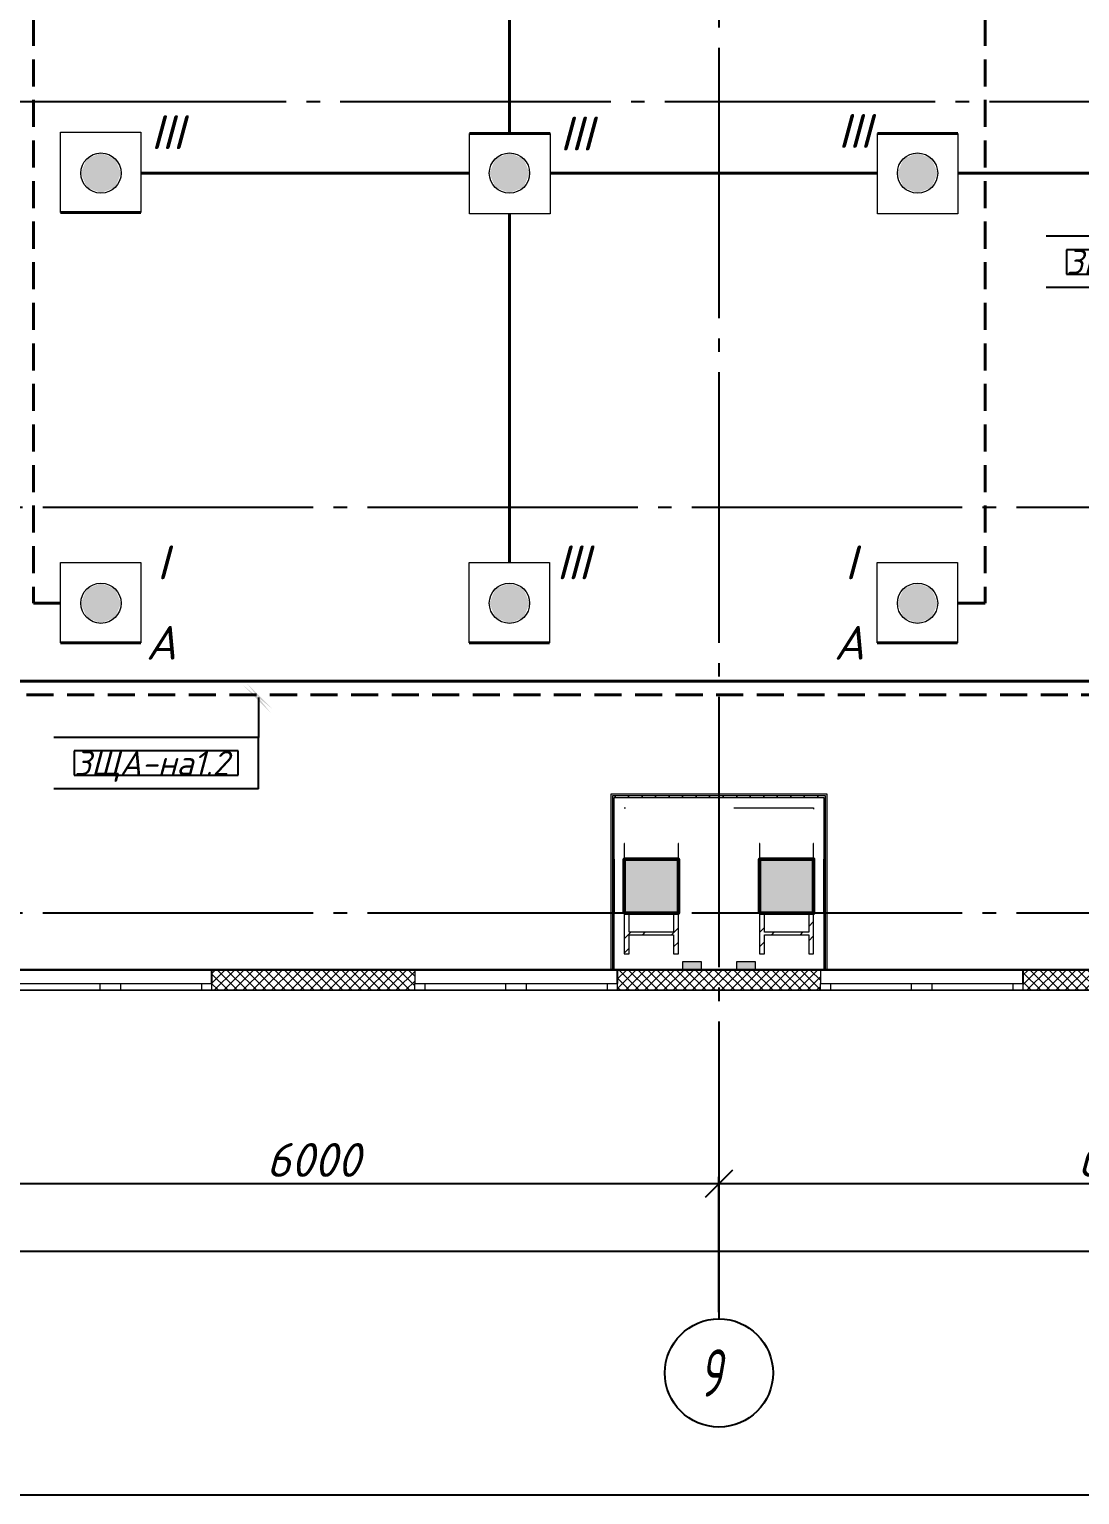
# Model space of a CAD drawing. Header units: millimetres. Extents: x 0 to 1286, y 0 to 420.
# Drawn here: x 167.2 to 244.9, y 56.6 to 165 of the extents above; entities that cross this region are included whole.
import ezdxf

# ---------------------------------------------------------------- set-up
doc = ezdxf.new("R2010")
doc.units = ezdxf.units.MM
for name, pattern in [('JIS_02_2.0', [3, 2, -1]), ('ГОСТ 2.303 5', [24, 20, -1.5, 1, -1.5]), ('СПКБ-0000-000-АР#003$0$Achse', [2300, 0, -800, 1500, 0])]:
    doc.linetypes.add(name, pattern=pattern)
for name, color, linetype in [('Viewport1ForCustomObjects_0', 7, 'Continuous'), ('Viewport2ForCustomObjects_0', 7, 'Continuous'), ('СПКБ-0000-000-АР#003$0$Колонны новые', 7, 'Continuous'), ('СПКБ-0000-000-АР#003$0$Колонны существующие', 7, 'Continuous'), ('СПКБ-0000-000-АР#003$0$Окна ArchiCAD', 7, 'Continuous'), ('СПКБ-0000-000-АР#003$0$Перекрытие', 7, 'Continuous'), ('СПКБ-0000-000-АР#003$0$Стены', 7, 'Continuous'), ('СПКБ-0000-000-АР#003$0$Фахверк', 7, 'Continuous'), ('Строительные оси', 7, 'Continuous'), ('ЭО_АВАРИЙНОЕ ОСВЕЩЕНИЕ', 7, 'Continuous'), ('ЭО_РАБОЧЕЕ ОСВЕЩЕНИЕ', 7, 'Continuous')]:
    doc.layers.add(name, color=color, linetype=linetype)
for name, color, linetype, lineweight, true_color in [('СПКБ-0000-000-АР#003$0$Колонны новые_Ном._пера__108', 7, 'Continuous', 13, 0xfd8379), ('СПКБ-0000-000-АР#003$0$Колонны существующие_Ном._пера__102', 7, 'Continuous', 13, 0xcccccc), ('СПКБ-0000-000-АР#003$0$Окна ArchiCAD_Ном._пера__68', 7, 'Continuous', 20, 0xfd4435), ('СПКБ-0000-000-АР#003$0$Стены_Ном._пера__68', 7, 'Continuous', 20, 0xfd4435), ('СПКБ-0000-000-АР#003$0$Фахверк_Ном._пера__102', 7, 'Continuous', 13, 0xcccccc)]:
    doc.layers.add(name, color=color, linetype=linetype, lineweight=lineweight, true_color=true_color)
for name, color, linetype, lineweight in [('СПКБ-0000-000-АР#003$0$Колонны новые_Ном._пера__20', 1, 'Continuous', 20), ('СПКБ-0000-000-АР#003$0$Колонны существующие_Ном._пера__141', 7, 'Continuous', 50), ('СПКБ-0000-000-АР#003$0$Окна ArchiCAD_Ном._пера__6', 5, 'Continuous', 9), ('СПКБ-0000-000-АР#003$0$Перекрытие_Ном._пера__1', 7, 'Continuous', 13), ('СПКБ-0000-000-АР#003$0$Стены_Ном._пера__1', 7, 'Continuous', 13), ('СПКБ-0000-000-АР#003$0$Стены_Ном._пера__20', 1, 'Continuous', 20), ('СПКБ-0000-000-АР#003$0$Фахверк_Ном._пера__1', 7, 'Continuous', 13)]:
    doc.layers.add(name, color=color, linetype=linetype, lineweight=lineweight)
doc.styles.add('2.5', font='isocpeui.ttf')
doc.styles.add('CustomTextStyle116', font='isocpeui.ttf', dxfattribs={"width": 0.987755, "height": 1.8})
doc.styles.add('CustomTextStyle132', font='isocpeui.ttf', dxfattribs={"width": 0.987755, "height": 1.8})
doc.styles.add('CustomTextStyle37', font='isocpeui.ttf', dxfattribs={"width": 0.651774, "height": 3.5})
doc.dimstyles.new('ISO-100', dxfattribs={"dimtxt": 2.5, "dimasz": 2, "dimexe": 0.5, "dimexo": 0.5, "dimgap": 0.5, "dimtad": 1, "dimdec": 0, "dimlfac": 100, "dimzin": 0, "dimdsep": 46, "dimtxsty": '2.5', "dimblk": 'OBLIQUE', "dimcen": 0, "dimdle": 0.5, "dimclrd": 3, "dimclre": 3, "dimadec": 0, "dimazin": 0, "dimtfac": 1, "dimtdec": 0, "dimtmove": 0, "dimatfit": 1, "dimfxl": 1, "dimtolj": 1, "dimtzin": 0, "dimlwd": -1, "dimarcsym": 0})
pattern_1 = [(0, (0, 0), (0, 173.205), [0, -100]), (0, (50, 86.6), (0, 173.205), [0, -100])]
pattern_2 = [(45, (0, 0), (-159.099, 159.099), []), (45, (-53.03, 53.03), (-159.099, 159.099), [])]
pattern_3 = [(45, (0, 0), (-35.35534, 35.35534), []), (135, (0, 0), (35.35534, 35.35534), [])]

# ---------------------------------------------------------------- blocks, each defined once
blk = doc.blocks.new('_Oblique')
at = {"color": 0, "linetype": 'ByBlock', "lineweight": -2}
blk.add_line((-0.5, -0.5), (0.5, 0.5), dxfattribs=at)
blk = doc.blocks.new('*D570')
at = {"layer": 'Defpoints', "color": 0, "ltscale": 100, "transparency": 16777216}
for p in [(218.19, 79.59), (158.19, 69.59), (218.19, 69.59)]:
    blk.add_point(p, dxfattribs=at)
at = {"layer": 'Строительные оси', "color": 3, "ltscale": 100, "transparency": 16777216}
blk.add_line((157.69, 79.59), (218.69, 79.59), dxfattribs=at)
at = {"layer": 'Строительные оси', "color": 3, "lineweight": -2, "ltscale": 100, "transparency": 16777216}
for p, q in [((158.19, 70.09), (158.19, 80.09)), ((218.19, 70.09), (218.19, 80.09))]:
    blk.add_line(p, q, dxfattribs=at)
at = {"layer": 'Строительные оси', "color": 3, "ltscale": 100, "transparency": 16777216, "xscale": 2, "yscale": 2, "zscale": 2, "rotation": 180}
blk.add_blockref('_Oblique', (158.19, 79.59), dxfattribs=at)
at = {"layer": 'Строительные оси', "color": 3, "ltscale": 100, "transparency": 16777216, "xscale": 2, "yscale": 2, "zscale": 2}
blk.add_blockref('_Oblique', (218.19, 79.59), dxfattribs=at)
at = {"layer": 'Строительные оси', "color": 0, "ltscale": 100, "transparency": 16777216, "insert": (188.19, 81.34), "char_height": 2.5, "attachment_point": 5, "style": '2.5'}
blk.add_mtext('\\A1;6000', dxfattribs=at)
blk = doc.blocks.new('*D571')
at = {"layer": 'Defpoints', "color": 0, "ltscale": 100, "transparency": 16777216}
for p in [(278.19, 79.59), (218.19, 69.59), (278.19, 69.59)]:
    blk.add_point(p, dxfattribs=at)
at = {"layer": 'Строительные оси', "color": 3, "ltscale": 100, "transparency": 16777216}
blk.add_line((217.69, 79.59), (278.69, 79.59), dxfattribs=at)
at = {"layer": 'Строительные оси', "color": 3, "lineweight": -2, "ltscale": 100, "transparency": 16777216}
for p, q in [((218.19, 70.09), (218.19, 80.09)), ((278.19, 70.09), (278.19, 80.09))]:
    blk.add_line(p, q, dxfattribs=at)
at = {"layer": 'Строительные оси', "color": 3, "ltscale": 100, "transparency": 16777216, "xscale": 2, "yscale": 2, "zscale": 2, "rotation": 180}
blk.add_blockref('_Oblique', (218.19, 79.59), dxfattribs=at)
at = {"layer": 'Строительные оси', "color": 3, "ltscale": 100, "transparency": 16777216, "xscale": 2, "yscale": 2, "zscale": 2}
blk.add_blockref('_Oblique', (278.19, 79.59), dxfattribs=at)
at = {"layer": 'Строительные оси', "color": 0, "ltscale": 100, "transparency": 16777216, "insert": (248.19, 81.34), "char_height": 2.5, "attachment_point": 5, "style": '2.5'}
blk.add_mtext('\\A1;6000', dxfattribs=at)
blk = doc.blocks.new('*D578')
at = {"layer": 'Defpoints', "color": 0, "ltscale": 100, "transparency": 16777216}
for p in [(584.19, 74.59), (98.19, 69.59), (584.19, 69.59)]:
    blk.add_point(p, dxfattribs=at)
at = {"layer": 'Строительные оси', "color": 3, "lineweight": -2, "ltscale": 100, "transparency": 16777216}
for p, q in [((98.19, 70.09), (98.19, 75.09)), ((584.19, 70.09), (584.19, 75.09))]:
    blk.add_line(p, q, dxfattribs=at)
at = {"layer": 'Строительные оси', "color": 3, "ltscale": 100, "transparency": 16777216}
blk.add_line((97.69, 74.59), (584.69, 74.59), dxfattribs=at)
at = {"layer": 'Строительные оси', "color": 3, "ltscale": 100, "transparency": 16777216, "xscale": 2, "yscale": 2, "zscale": 2, "rotation": 180}
blk.add_blockref('_Oblique', (98.19, 74.59), dxfattribs=at)
at = {"layer": 'Строительные оси', "color": 3, "ltscale": 100, "transparency": 16777216, "xscale": 2, "yscale": 2, "zscale": 2}
blk.add_blockref('_Oblique', (584.19, 74.59), dxfattribs=at)
at = {"layer": 'Строительные оси', "color": 0, "ltscale": 100, "transparency": 16777216, "insert": (348.08, 76.34), "char_height": 2.5, "attachment_point": 5, "style": '2.5'}
blk.add_mtext('\\A1;48600', dxfattribs=at)
blk = doc.blocks.new('*E601')
at = {"layer": 'Строительные оси', "color": 3, "linetype": 'ГОСТ 2.303 5', "lineweight": 25}
for p, q in [((-119.57, 258.86), (-119.57, -45.14)), ((280.43, 38.86), (-283.57, 38.86)), ((186.43, 8.86), (-283.57, 8.86)), ((186.43, -21.14), (-283.57, -21.14)), ((-119.57, -45.14), (-119.57, -51.14))]:
    blk.add_line(p, q, dxfattribs=at)
at = {"layer": 'Строительные оси', "color": 3, "linetype": 'Continuous', "lineweight": 25}
blk.add_circle((-119.57, -55.14), 4, dxfattribs=at)
at = {"layer": 'ЭО_АВАРИЙНОЕ ОСВЕЩЕНИЕ', "color": 1, "linetype": 'JIS_02_2.0', "lineweight": 40}
for p, q in [((-170.27, 63), (-170.27, 1.78)), ((-99.88, 63), (-99.88, 1.78)), ((-170.27, 1.78), (-168.26, 1.78)), ((-99.88, 1.78), (-101.92, 1.78)), ((-33.77, -4.99), (-179.37, -4.99))]:
    blk.add_line(p, q, dxfattribs=at)
at = {"layer": 'ЭО_АВАРИЙНОЕ ОСВЕЩЕНИЕ', "color": 7, "lineweight": 0}
for p, q in [((-168.26, 4.8), (-162.31, 4.8)), ((-168.26, -1.15), (-168.26, 4.8)), ((-162.31, 4.8), (-162.31, -1.15)), ((-107.87, 4.8), (-101.92, 4.8)), ((-107.87, -1.15), (-107.87, 4.8)), ((-101.92, 4.8), (-101.92, -1.15))]:
    blk.add_line(p, q, dxfattribs=at)
at = {"layer": 'ЭО_АВАРИЙНОЕ ОСВЕЩЕНИЕ', "color": 1, "lineweight": 40}
for p, q in [((-162.31, -1.15), (-168.26, -1.15)), ((-101.92, -1.15), (-107.87, -1.15))]:
    blk.add_line(p, q, dxfattribs=at)
at = {"layer": 'ЭО_АВАРИЙНОЕ ОСВЕЩЕНИЕ', "color": 7, "lineweight": 0}
for centre in [(-165.27, 1.78), (-104.88, 1.78)]:
    blk.add_circle(centre, 1.49, dxfattribs=at)
at = {"layer": 'ЭО_АВАРИЙНОЕ ОСВЕЩЕНИЕ', "color": 1, "lineweight": 0}
for points in [[(-165.27, 3.27), (-166.32, 2.83), (-164.22, 2.83)], [(-104.88, 3.27), (-105.93, 2.83), (-103.83, 2.83)], [(-166.32, 2.83), (-166.76, 1.78), (-163.78, 1.78)], [(-166.32, 2.83), (-164.22, 2.83), (-163.78, 1.78)], [(-105.93, 2.83), (-106.37, 1.78), (-103.39, 1.78)], [(-105.93, 2.83), (-103.83, 2.83), (-103.39, 1.78)], [(-166.76, 1.78), (-166.32, 0.73), (-164.22, 0.73)], [(-166.76, 1.78), (-163.78, 1.78), (-164.22, 0.73)], [(-106.37, 1.78), (-105.93, 0.73), (-103.83, 0.73)], [(-106.37, 1.78), (-103.39, 1.78), (-103.83, 0.73)], [(-166.32, 0.73), (-164.22, 0.73), (-165.27, 0.29)], [(-105.93, 0.73), (-103.83, 0.73), (-104.88, 0.29)]]:
    blk.add_solid(points, dxfattribs=at)
at = {"layer": 'ЭО_РАБОЧЕЕ ОСВЕЩЕНИЕ', "color": 5, "lineweight": 40}
for p, q in [((-135.06, 36.52), (-135.06, 55.33)), ((-138.01, 36.52), (-132.06, 36.52)), ((-107.84, 36.52), (-101.89, 36.52)), ((-162.31, 33.59), (-138.01, 33.59)), ((-132.06, 33.59), (-107.84, 33.59)), ((-101.89, 33.59), (-77.61, 33.59)), ((-162.31, 30.67), (-168.26, 30.67)), ((-135.06, 4.8), (-135.06, 30.57)), ((-132.1, -1.15), (-138.05, -1.15)), ((-32.77, -3.99), (-177.35, -3.99))]:
    blk.add_line(p, q, dxfattribs=at)
at = {"layer": 'ЭО_РАБОЧЕЕ ОСВЕЩЕНИЕ', "color": 7, "lineweight": 0}
for p, q in [((-168.26, 36.62), (-162.31, 36.62)), ((-168.26, 30.67), (-168.26, 36.62)), ((-162.31, 36.62), (-162.31, 30.67)), ((-138.01, 30.57), (-138.01, 36.52)), ((-132.06, 36.52), (-132.06, 30.57)), ((-107.84, 30.57), (-107.84, 36.52)), ((-101.89, 36.52), (-101.89, 30.57)), ((-132.06, 30.57), (-138.01, 30.57)), ((-101.89, 30.57), (-107.84, 30.57)), ((-138.05, 4.8), (-132.1, 4.8)), ((-138.05, -1.15), (-138.05, 4.8)), ((-132.1, 4.8), (-132.1, -1.15))]:
    blk.add_line(p, q, dxfattribs=at)
for centre in [(-165.27, 33.59), (-135.06, 33.59), (-104.88, 33.59), (-135.06, 1.78)]:
    blk.add_circle(centre, 1.49, dxfattribs=at)
at = {"layer": 'ЭО_РАБОЧЕЕ ОСВЕЩЕНИЕ', "color": 5, "lineweight": 0}
for points in [[(-165.27, 35.08), (-166.32, 34.64), (-164.22, 34.64)], [(-135.06, 35.08), (-136.11, 34.64), (-134.01, 34.64)], [(-104.88, 35.08), (-105.93, 34.64), (-103.83, 34.64)], [(-166.32, 34.64), (-166.76, 33.59), (-163.78, 33.59)], [(-166.32, 34.64), (-164.22, 34.64), (-163.78, 33.59)], [(-136.11, 34.64), (-136.54, 33.59), (-133.57, 33.59)], [(-136.11, 34.64), (-134.01, 34.64), (-133.57, 33.59)], [(-105.93, 34.64), (-106.37, 33.59), (-103.39, 33.59)], [(-105.93, 34.64), (-103.83, 34.64), (-103.39, 33.59)], [(-166.76, 33.59), (-166.32, 32.54), (-164.22, 32.54)], [(-166.76, 33.59), (-163.78, 33.59), (-164.22, 32.54)], [(-166.32, 32.54), (-164.22, 32.54), (-165.27, 32.11)], [(-136.54, 33.59), (-136.11, 32.54), (-134.01, 32.54)], [(-136.54, 33.59), (-133.57, 33.59), (-134.01, 32.54)], [(-136.11, 32.54), (-134.01, 32.54), (-135.06, 32.11)], [(-106.37, 33.59), (-105.93, 32.54), (-103.83, 32.54)], [(-106.37, 33.59), (-103.39, 33.59), (-103.83, 32.54)], [(-105.93, 32.54), (-103.83, 32.54), (-104.88, 32.11)], [(-135.06, 3.27), (-136.11, 2.83), (-134.01, 2.83)], [(-136.11, 2.83), (-136.54, 1.78), (-133.57, 1.78)], [(-136.11, 2.83), (-134.01, 2.83), (-133.57, 1.78)], [(-136.54, 1.78), (-136.11, 0.73), (-134.01, 0.73)], [(-136.54, 1.78), (-133.57, 1.78), (-134.01, 0.73)], [(-136.11, 0.73), (-134.01, 0.73), (-135.06, 0.29)]]:
    blk.add_solid(points, dxfattribs=at)
at = {"layer": 'Строительные оси', "linetype": 'Continuous', "lineweight": 25, "style": 'CustomTextStyle37', "width": 0.651774}
blk.add_text('9', height=3.5, dxfattribs=at).set_placement((-121.02, -56.89))
blk = doc.blocks.new('СПКБ-0000-000-АР#003$0$Перекрытие_1', base_point=(-24407, -2530))
at = {"layer": 'СПКБ-0000-000-АР#003$0$Перекрытие_Ном._пера__1', "color": 7, "linetype": 'Continuous', "lineweight": 13, "flags": 128}
blk.add_lwpolyline([(-24407, -2530), (-24407, 18887), (-23564, 18886), (-23564, 17145), (-22884, 17145), (-20993, 17145), (-20023, 17145), (-20023, 20247), (-17952, 20247), (-17957, 23688), (-17957, 25286), (17853, 25286), (17853, -2530), (5843, -2530), (243, -2530)], close=True, dxfattribs=at)
blk = doc.blocks.new('СПКБ-0000-000-АР#003$0$Стена_155', base_point=(-11257, -1334))
at = {"layer": 'СПКБ-0000-000-АР#003$0$Стены_Ном._пера__20', "linetype": 'Continuous', "lineweight": 20}
h = blk.add_hatch(dxfattribs=at)
h.set_pattern_fill('ШТУКАТУРКА', color=1, style=0, pattern_type=2)
h.set_pattern_definition(pattern_1)
h.paths.add_polyline_path([(-11182, -1259), (-11182, -1714), (-11169, -1714), (-11169, -1246)])
h = blk.add_hatch(dxfattribs=at)
h.set_pattern_fill('ШТУКАТУРКА', color=1, style=0, pattern_type=2)
h.set_pattern_definition(pattern_1)
h.paths.add_polyline_path([(-11157, -1714), (-11157, -1234), (-11169, -1246), (-11169, -1714)])
h = blk.add_hatch(dxfattribs=at)
h.set_pattern_fill('ШТУКАТУРКА', color=1, style=0, pattern_type=2)
h.set_pattern_definition(pattern_1)
h.paths.add_polyline_path([(-11169, -2114), (-11169, -1714), (-11182, -1714), (-11182, -2114)])
h = blk.add_hatch(dxfattribs=at)
h.set_pattern_fill('ШТУКАТУРКА', color=1, style=0, pattern_type=2)
h.set_pattern_definition(pattern_1)
h.paths.add_polyline_path([(-11157, -2114), (-11157, -1714), (-11169, -1714), (-11169, -2114)])
h = blk.add_hatch(dxfattribs=at)
h.set_pattern_fill('ШТУКАТУРКА', color=1, style=0, pattern_type=2)
h.set_pattern_definition(pattern_1)
h.paths.add_polyline_path([(-11182, -2114), (-11182, -2535), (-11169, -2535), (-11169, -2114)])
h = blk.add_hatch(dxfattribs=at)
h.set_pattern_fill('ШТУКАТУРКА', color=1, style=0, pattern_type=2)
h.set_pattern_definition(pattern_1)
h.paths.add_polyline_path([(-11157, -2535), (-11157, -2114), (-11169, -2114), (-11169, -2535)])
at = {"layer": 'СПКБ-0000-000-АР#003$0$Стены_Ном._пера__1', "color": 7, "linetype": 'СПКБ-0000-000-АР#003$0$Achse', "lineweight": 13, "flags": 128}
for points in [[(-11257, -1334), (-11257, -1714)], [(-11257, -2114), (-11257, -2535)]]:
    blk.add_lwpolyline(points, dxfattribs=at)
at = {"layer": 'СПКБ-0000-000-АР#003$0$Стены_Ном._пера__1', "color": 7, "linetype": 'Continuous', "lineweight": 13, "flags": 128}
blk.add_lwpolyline([(-11257, -2535), (-11182, -2535)], dxfattribs=at)
at = {"layer": 'СПКБ-0000-000-АР#003$0$Стены_Ном._пера__20', "color": 1, "linetype": 'Continuous', "lineweight": 20, "flags": 128}
for points in [[(-11157, -2535), (-11157, -1234)], [(-11182, -2535), (-11169, -2535)], [(-11169, -2535), (-11157, -2535)]]:
    blk.add_lwpolyline(points, dxfattribs=at)
at = {"layer": 'СПКБ-0000-000-АР#003$0$Стены_Ном._пера__68', "color": 20, "linetype": 'Continuous', "lineweight": 20, "true_color": 0xfd4435}
for p, q in [((-11182, -1259), (-11182, -1714)), ((-11169, -1714), (-11169, -1246)), ((-11182, -2114), (-11182, -1714)), ((-11182, -1714), (-11182, -2114)), ((-11169, -2114), (-11169, -1714)), ((-11182, -2114), (-11182, -2535)), ((-11169, -2535), (-11169, -2114))]:
    blk.add_line(p, q, dxfattribs=at)
blk = doc.blocks.new('СПКБ-0000-000-АР#003$0$Стена_156', base_point=(-12657, -1334))
at = {"layer": 'СПКБ-0000-000-АР#003$0$Стены_Ном._пера__20', "linetype": 'Continuous', "lineweight": 20}
h = blk.add_hatch(dxfattribs=at)
h.set_pattern_fill('ШТУКАТУРКА', color=1, style=0, pattern_type=2)
h.set_pattern_definition(pattern_1)
h.paths.add_polyline_path([(-11157, -1234), (-12757, -1234), (-12745, -1246), (-11169, -1246)])
h = blk.add_hatch(dxfattribs=at)
h.set_pattern_fill('ШТУКАТУРКА', color=1, style=0, pattern_type=2)
h.set_pattern_definition(pattern_1)
h.paths.add_polyline_path([(-12732, -1259), (-11182, -1259), (-11169, -1246), (-12745, -1246)])
at = {"layer": 'СПКБ-0000-000-АР#003$0$Стены_Ном._пера__1', "color": 7, "linetype": 'СПКБ-0000-000-АР#003$0$Achse', "lineweight": 13, "flags": 128}
blk.add_lwpolyline([(-12657, -1334), (-11257, -1334)], dxfattribs=at)
at = {"layer": 'СПКБ-0000-000-АР#003$0$Стены_Ном._пера__20', "color": 1, "linetype": 'Continuous', "lineweight": 20, "flags": 128}
blk.add_lwpolyline([(-11157, -1234), (-12757, -1234)], dxfattribs=at)
at = {"layer": 'СПКБ-0000-000-АР#003$0$Стены_Ном._пера__68', "color": 20, "linetype": 'Continuous', "lineweight": 20, "true_color": 0xfd4435}
for p, q in [((-11169, -1246), (-12745, -1246)), ((-12732, -1259), (-11182, -1259))]:
    blk.add_line(p, q, dxfattribs=at)
blk = doc.blocks.new('СПКБ-0000-000-АР#003$0$Стена_157', base_point=(-12657, -1334))
at = {"layer": 'СПКБ-0000-000-АР#003$0$Стены_Ном._пера__20', "linetype": 'Continuous', "lineweight": 20}
h = blk.add_hatch(dxfattribs=at)
h.set_pattern_fill('ШТУКАТУРКА', color=1, style=0, pattern_type=2)
h.set_pattern_definition(pattern_1)
h.paths.add_polyline_path([(-12757, -1234), (-12757, -1714), (-12745, -1714), (-12745, -1246)])
h = blk.add_hatch(dxfattribs=at)
h.set_pattern_fill('ШТУКАТУРКА', color=1, style=0, pattern_type=2)
h.set_pattern_definition(pattern_1)
h.paths.add_polyline_path([(-12732, -1714), (-12732, -1259), (-12745, -1246), (-12745, -1714)])
h = blk.add_hatch(dxfattribs=at)
h.set_pattern_fill('ШТУКАТУРКА', color=1, style=0, pattern_type=2)
h.set_pattern_definition(pattern_1)
h.paths.add_polyline_path([(-12757, -1714), (-12757, -2114), (-12745, -2114), (-12745, -1714)])
h = blk.add_hatch(dxfattribs=at)
h.set_pattern_fill('ШТУКАТУРКА', color=1, style=0, pattern_type=2)
h.set_pattern_definition(pattern_1)
h.paths.add_polyline_path([(-12745, -1714), (-12745, -2114), (-12732, -2114), (-12732, -1714)])
h = blk.add_hatch(dxfattribs=at)
h.set_pattern_fill('ШТУКАТУРКА', color=1, style=0, pattern_type=2)
h.set_pattern_definition(pattern_1)
h.paths.add_polyline_path([(-12757, -2114), (-12757, -2535), (-12745, -2535), (-12745, -2114)])
h = blk.add_hatch(dxfattribs=at)
h.set_pattern_fill('ШТУКАТУРКА', color=1, style=0, pattern_type=2)
h.set_pattern_definition(pattern_1)
h.paths.add_polyline_path([(-12732, -2535), (-12732, -2114), (-12745, -2114), (-12745, -2535)])
at = {"layer": 'СПКБ-0000-000-АР#003$0$Стены_Ном._пера__1', "color": 7, "linetype": 'СПКБ-0000-000-АР#003$0$Achse', "lineweight": 13, "flags": 128}
for points in [[(-12657, -1714), (-12657, -1334)], [(-12657, -2535), (-12657, -2114)]]:
    blk.add_lwpolyline(points, dxfattribs=at)
at = {"layer": 'СПКБ-0000-000-АР#003$0$Стены_Ном._пера__1', "color": 7, "linetype": 'Continuous', "lineweight": 13, "flags": 128}
blk.add_lwpolyline([(-12657, -2535), (-12732, -2535)], dxfattribs=at)
at = {"layer": 'СПКБ-0000-000-АР#003$0$Стены_Ном._пера__20', "color": 1, "linetype": 'Continuous', "lineweight": 20, "flags": 128}
for points in [[(-12757, -1234), (-12757, -2535)], [(-12745, -2535), (-12757, -2535)], [(-12732, -2535), (-12745, -2535)]]:
    blk.add_lwpolyline(points, dxfattribs=at)
at = {"layer": 'СПКБ-0000-000-АР#003$0$Стены_Ном._пера__68', "color": 20, "linetype": 'Continuous', "lineweight": 20, "true_color": 0xfd4435}
for p, q in [((-12745, -1246), (-12745, -1714)), ((-12732, -1714), (-12732, -1259)), ((-12745, -1714), (-12745, -2114)), ((-12732, -1714), (-12732, -2114)), ((-12732, -2114), (-12732, -1714)), ((-12745, -2114), (-12745, -2535)), ((-12732, -2535), (-12732, -2114))]:
    blk.add_line(p, q, dxfattribs=at)
blk = doc.blocks.new('СПКБ-0000-000-АР#003$0$Колонна_3', base_point=(-12457, -1914))
at = {"layer": 'СПКБ-0000-000-АР#003$0$Колонны существующие_Ном._пера__102', "linetype": 'Continuous', "lineweight": 13, "true_color": 0xcccccc}
blk.add_hatch(color=254, dxfattribs=at).paths.add_polyline_path([(-12657, -2114), (-12257, -2114), (-12257, -1714), (-12657, -1714)])
at = {"layer": 'СПКБ-0000-000-АР#003$0$Колонны существующие_Ном._пера__141', "color": 7, "linetype": 'Continuous', "lineweight": 50, "flags": 128}
blk.add_lwpolyline([(-12657, -2114), (-12257, -2114), (-12257, -1714), (-12657, -1714)], close=True, dxfattribs=at)
blk = doc.blocks.new('СПКБ-0000-000-АР#003$0$Колонна_4', base_point=(-11457, -1914))
at = {"layer": 'СПКБ-0000-000-АР#003$0$Колонны существующие_Ном._пера__102', "linetype": 'Continuous', "lineweight": 13, "true_color": 0xcccccc}
blk.add_hatch(color=254, dxfattribs=at).paths.add_polyline_path([(-11657, -2114), (-11257, -2114), (-11257, -1714), (-11657, -1714)])
at = {"layer": 'СПКБ-0000-000-АР#003$0$Колонны существующие_Ном._пера__141', "color": 7, "linetype": 'Continuous', "lineweight": 50, "flags": 128}
blk.add_lwpolyline([(-11657, -2114), (-11257, -2114), (-11257, -1714), (-11657, -1714)], close=True, dxfattribs=at)
blk = doc.blocks.new('СПКБ-0000-000-АР#003$0$Колонна_31', base_point=(-12457, -2264))
at = {"layer": 'СПКБ-0000-000-АР#003$0$Колонны новые_Ном._пера__108', "linetype": 'Continuous', "lineweight": 13, "true_color": 0xfd8379}
h = blk.add_hatch(dxfattribs=at)
h.set_pattern_fill('СТАЛЬ', color=11, style=0, pattern_type=2)
h.set_pattern_definition(pattern_2)
h.paths.add_polyline_path([(-12257, -2414), (-12257, -2114), (-12293, -2114), (-12293, -2255), (-12620, -2255), (-12620, -2114), (-12657, -2114), (-12657, -2414), (-12620, -2414), (-12620, -2273), (-12293, -2273), (-12293, -2414)])
at = {"layer": 'СПКБ-0000-000-АР#003$0$Колонны новые_Ном._пера__20', "color": 1, "linetype": 'Continuous', "lineweight": 20}
for p, q in [((-12620, -2114), (-12657, -2114)), ((-12657, -2114), (-12657, -2414)), ((-12620, -2255), (-12620, -2114)), ((-12257, -2114), (-12293, -2114)), ((-12293, -2114), (-12293, -2255)), ((-12257, -2414), (-12257, -2114)), ((-12293, -2255), (-12620, -2255)), ((-12620, -2414), (-12620, -2273)), ((-12620, -2273), (-12293, -2273)), ((-12293, -2273), (-12293, -2414)), ((-12657, -2414), (-12620, -2414)), ((-12293, -2414), (-12257, -2414))]:
    blk.add_line(p, q, dxfattribs=at)
blk = doc.blocks.new('СПКБ-0000-000-АР#003$0$Колонна_32', base_point=(-12657, -1657))
at = {"layer": 'СПКБ-0000-000-АР#003$0$Колонны новые_Ном._пера__108', "linetype": 'Continuous', "lineweight": 13, "true_color": 0xfd8379}
h = blk.add_hatch(dxfattribs=at)
h.set_pattern_fill('СТАЛЬ', color=11, style=0, pattern_type=2)
h.set_pattern_definition(pattern_2)
h.paths.add_polyline_path([(-12257, -1598), (-12259, -1598), (-12259, -1711), (-12655, -1711), (-12655, -1598), (-12657, -1598), (-12657, -1711), (-12657, -1713), (-12655, -1713), (-12259, -1713), (-12257, -1713), (-12257, -1711)])
at = {"layer": 'СПКБ-0000-000-АР#003$0$Колонны новые_Ном._пера__20', "color": 1, "linetype": 'Continuous', "lineweight": 20}
for p, q in [((-12655, -1598), (-12657, -1598)), ((-12657, -1598), (-12657, -1711)), ((-12655, -1711), (-12655, -1598)), ((-12257, -1598), (-12259, -1598)), ((-12259, -1598), (-12259, -1711)), ((-12257, -1711), (-12257, -1598)), ((-12657, -1711), (-12657, -1713)), ((-12657, -1713), (-12655, -1713)), ((-12259, -1711), (-12655, -1711)), ((-12655, -1713), (-12259, -1713)), ((-12259, -1713), (-12257, -1713)), ((-12257, -1713), (-12257, -1711))]:
    blk.add_line(p, q, dxfattribs=at)
blk = doc.blocks.new('СПКБ-0000-000-АР#003$0$Колонна_33', base_point=(-11457, -2264))
at = {"layer": 'СПКБ-0000-000-АР#003$0$Колонны новые_Ном._пера__108', "linetype": 'Continuous', "lineweight": 13, "true_color": 0xfd8379}
h = blk.add_hatch(dxfattribs=at)
h.set_pattern_fill('СТАЛЬ', color=11, style=0, pattern_type=2)
h.set_pattern_definition(pattern_2)
h.paths.add_polyline_path([(-11257, -2414), (-11257, -2114), (-11293, -2114), (-11293, -2255), (-11620, -2255), (-11620, -2114), (-11657, -2114), (-11657, -2414), (-11620, -2414), (-11620, -2273), (-11293, -2273), (-11293, -2414)])
at = {"layer": 'СПКБ-0000-000-АР#003$0$Колонны новые_Ном._пера__20', "color": 1, "linetype": 'Continuous', "lineweight": 20}
for p, q in [((-11620, -2114), (-11657, -2114)), ((-11657, -2114), (-11657, -2414)), ((-11620, -2255), (-11620, -2114)), ((-11257, -2114), (-11293, -2114)), ((-11293, -2114), (-11293, -2255)), ((-11257, -2414), (-11257, -2114)), ((-11293, -2255), (-11620, -2255)), ((-11620, -2414), (-11620, -2273)), ((-11620, -2273), (-11293, -2273)), ((-11293, -2273), (-11293, -2414)), ((-11657, -2414), (-11620, -2414)), ((-11293, -2414), (-11257, -2414))]:
    blk.add_line(p, q, dxfattribs=at)
blk = doc.blocks.new('СПКБ-0000-000-АР#003$0$Колонна_34', base_point=(-11657, -1657))
at = {"layer": 'СПКБ-0000-000-АР#003$0$Колонны новые_Ном._пера__108', "linetype": 'Continuous', "lineweight": 13, "true_color": 0xfd8379}
h = blk.add_hatch(dxfattribs=at)
h.set_pattern_fill('СТАЛЬ', color=11, style=0, pattern_type=2)
h.set_pattern_definition(pattern_2)
h.paths.add_polyline_path([(-11257, -1598), (-11259, -1598), (-11259, -1711), (-11655, -1711), (-11655, -1598), (-11657, -1598), (-11657, -1711), (-11657, -1713), (-11655, -1713), (-11259, -1713), (-11257, -1713), (-11257, -1711)])
at = {"layer": 'СПКБ-0000-000-АР#003$0$Колонны новые_Ном._пера__20', "color": 1, "linetype": 'Continuous', "lineweight": 20}
for p, q in [((-11655, -1598), (-11657, -1598)), ((-11657, -1598), (-11657, -1711)), ((-11655, -1711), (-11655, -1598)), ((-11257, -1598), (-11259, -1598)), ((-11259, -1598), (-11259, -1711)), ((-11257, -1711), (-11257, -1598)), ((-11657, -1711), (-11657, -1713)), ((-11657, -1713), (-11655, -1713)), ((-11259, -1711), (-11655, -1711)), ((-11655, -1713), (-11259, -1713)), ((-11259, -1713), (-11257, -1713)), ((-11257, -1713), (-11257, -1711))]:
    blk.add_line(p, q, dxfattribs=at)
blk = doc.blocks.new('СПКБ-0000-000-АР#003$0$Двустворчатое Окно 19')
at = {"layer": 'СПКБ-0000-000-АР#003$0$Окна ArchiCAD_Ном._пера__6', "color": 5, "linetype": 'Continuous', "lineweight": 9}
for p, q in [((-750, 0), (-675, 0)), ((-747, 100), (747, 100)), ((-675, 0), (-675, -50)), ((-675, 0), (-75, 0)), ((-75, -50), (-75, 0)), ((-75, 0), (0, 0)), ((0, 0), (75, 0)), ((75, 0), (75, -50)), ((75, 0), (675, 0)), ((675, -50), (675, 0)), ((675, 0), (750, 0)), ((-750, -50), (750, -50)), ((-675, -50), (-750, -50)), ((-75, -50), (-675, -50)), ((0, -50), (-75, -50)), ((75, -50), (0, -50)), ((675, -50), (75, -50)), ((750, -50), (675, -50))]:
    blk.add_line(p, q, dxfattribs=at)
at = {"layer": 'СПКБ-0000-000-АР#003$0$Окна ArchiCAD_Ном._пера__68', "color": 20, "linetype": 'Continuous', "lineweight": 20, "true_color": 0xfd4435}
for p, q in [((-750, -47), (-750, 0)), ((750, -47), (750, 0)), ((-750, -50), (-750, -47)), ((750, -50), (750, -47))]:
    blk.add_line(p, q, dxfattribs=at)
blk = doc.blocks.new('СПКБ-0000-000-АР#003$0$Стена_228', base_point=(-24407, -2534))
at = {"layer": 'СПКБ-0000-000-АР#003$0$Стены_Ном._пера__68', "linetype": 'Continuous', "lineweight": 20, "true_color": 0xfd4435}
for points in [[(-15710, -2534), (-15710, -2634), (-15707, -2634), (-15707, -2537), (-15707, -2534)], [(-15707, -2537), (-14207, -2537), (-14207, -2534), (-15707, -2534)], [(-14207, -2534), (-14207, -2537), (-14207, -2634), (-14204, -2634), (-14204, -2534)], [(-12710, -2534), (-12710, -2634), (-12707, -2634), (-12707, -2537), (-12707, -2534)], [(-12707, -2537), (-11207, -2537), (-11207, -2534), (-12707, -2534)], [(-11207, -2534), (-11207, -2537), (-11207, -2634), (-11204, -2634), (-11204, -2534)], [(-9710, -2534), (-9710, -2634), (-9707, -2634), (-9707, -2537), (-9707, -2534)], [(-9707, -2537), (-8207, -2537), (-8207, -2534), (-9707, -2534)], [(-14207, -2681), (-15707, -2681), (-15707, -2684), (-14207, -2684)], [(-12707, -2681), (-12707, -2684), (-11207, -2684), (-11207, -2681)], [(-8207, -2681), (-9707, -2681), (-9707, -2684), (-8207, -2684)]]:
    blk.add_hatch(color=20, dxfattribs=at).paths.add_polyline_path(points)
h = blk.add_hatch(dxfattribs=at)
h.set_pattern_fill('СЕТКА_5X5_ДИАГОНАЛЬНАЯ', color=20, style=0, pattern_type=2)
h.set_pattern_definition(pattern_3)
h.paths.add_polyline_path([(-15707, -2537), (-15707, -2634), (-15707, -2681), (-14207, -2681), (-14207, -2634), (-14207, -2537)])
h = blk.add_hatch(dxfattribs=at)
h.set_pattern_fill('СЕТКА_5X5_ДИАГОНАЛЬНАЯ', color=20, style=0, pattern_type=2)
h.set_pattern_definition(pattern_3)
h.paths.add_polyline_path([(-12707, -2537), (-12707, -2634), (-12707, -2681), (-11207, -2681), (-11207, -2634), (-11207, -2537)])
h = blk.add_hatch(dxfattribs=at)
h.set_pattern_fill('СЕТКА_5X5_ДИАГОНАЛЬНАЯ', color=20, style=0, pattern_type=2)
h.set_pattern_definition(pattern_3)
h.paths.add_polyline_path([(-9707, -2537), (-9707, -2634), (-9707, -2681), (-8207, -2681), (-8207, -2634), (-8207, -2537)])
at = {"layer": 'СПКБ-0000-000-АР#003$0$Стены_Ном._пера__68', "color": 20, "linetype": 'Continuous', "lineweight": 20, "true_color": 0xfd4435}
for p, q in [((-15710, -2634), (-15710, -2534)), ((-15707, -2534), (-15710, -2534)), ((-14207, -2537), (-15707, -2537)), ((-15707, -2537), (-15707, -2634)), ((-14207, -2534), (-14204, -2534)), ((-14207, -2537), (-14207, -2634)), ((-14204, -2634), (-14204, -2534)), ((-12710, -2634), (-12710, -2534)), ((-12707, -2534), (-12710, -2534)), ((-11207, -2537), (-12707, -2537)), ((-12707, -2537), (-12707, -2634)), ((-11207, -2534), (-11204, -2534)), ((-11207, -2537), (-11207, -2634)), ((-11204, -2634), (-11204, -2534)), ((-9710, -2634), (-9710, -2534)), ((-9707, -2534), (-9710, -2534)), ((-8207, -2537), (-9707, -2537)), ((-9707, -2537), (-9707, -2634)), ((-15707, -2634), (-15710, -2634)), ((-15707, -2681), (-15707, -2634)), ((-15707, -2681), (-14207, -2681)), ((-15707, -2684), (-15707, -2681)), ((-14207, -2634), (-14204, -2634)), ((-14207, -2681), (-14207, -2634)), ((-14207, -2684), (-14207, -2681)), ((-12707, -2634), (-12710, -2634)), ((-12707, -2681), (-12707, -2634)), ((-12707, -2681), (-11207, -2681)), ((-12707, -2684), (-12707, -2681)), ((-11207, -2634), (-11204, -2634)), ((-11207, -2681), (-11207, -2634)), ((-11207, -2684), (-11207, -2681)), ((-9707, -2634), (-9710, -2634)), ((-9707, -2681), (-9707, -2634)), ((-9707, -2681), (-8207, -2681)), ((-9707, -2684), (-9707, -2681))]:
    blk.add_line(p, q, dxfattribs=at)
at = {"layer": 'СПКБ-0000-000-АР#003$0$Стены_Ном._пера__68', "color": 20, "linetype": 'Continuous', "lineweight": 20, "true_color": 0xfd4435, "flags": 128}
for points in [[(-14207, -2534), (-15707, -2534)], [(-11207, -2534), (-12707, -2534)], [(-8207, -2534), (-9707, -2534)], [(-15707, -2684), (-14207, -2684)], [(-12707, -2684), (-11207, -2684)], [(-9707, -2684), (-8207, -2684)]]:
    blk.add_lwpolyline(points, dxfattribs=at)
at = {"layer": 'СПКБ-0000-000-АР#003$0$Окна ArchiCAD', "color": 5, "linetype": 'Continuous', "lineweight": 9, "zscale": 1000}
for p in [(-16457, -2634), (-13457, -2634), (-10457, -2634)]:
    blk.add_blockref('СПКБ-0000-000-АР#003$0$Двустворчатое Окно 19', p, dxfattribs=at)
blk = doc.blocks.new('СПКБ-0000-000-АР#003$0$Колонна_126', base_point=(-11757, -2504))
at = {"layer": 'СПКБ-0000-000-АР#003$0$Фахверк_Ном._пера__102', "linetype": 'Continuous', "lineweight": 13, "true_color": 0xcccccc}
blk.add_hatch(color=254, dxfattribs=at).paths.add_polyline_path([(-11827, -2534), (-11687, -2534), (-11687, -2474), (-11827, -2474)])
at = {"layer": 'СПКБ-0000-000-АР#003$0$Фахверк_Ном._пера__1', "color": 7, "linetype": 'Continuous', "lineweight": 13, "flags": 128}
blk.add_lwpolyline([(-11827, -2534), (-11687, -2534), (-11687, -2474), (-11827, -2474)], close=True, dxfattribs=at)
blk = doc.blocks.new('СПКБ-0000-000-АР#003$0$Колонна_158', base_point=(-12157, -2504))
at = {"layer": 'СПКБ-0000-000-АР#003$0$Фахверк_Ном._пера__102', "linetype": 'Continuous', "lineweight": 13, "true_color": 0xcccccc}
blk.add_hatch(color=254, dxfattribs=at).paths.add_polyline_path([(-12227, -2534), (-12087, -2534), (-12087, -2474), (-12227, -2474)])
at = {"layer": 'СПКБ-0000-000-АР#003$0$Фахверк_Ном._пера__1', "color": 7, "linetype": 'Continuous', "lineweight": 13, "flags": 128}
blk.add_lwpolyline([(-12227, -2534), (-12087, -2534), (-12087, -2474), (-12227, -2474)], close=True, dxfattribs=at)
blk = doc.blocks.new('*E600')
at = {"layer": 'СПКБ-0000-000-АР#003$0$Колонны новые', "color": 1, "lineweight": 20, "xscale": 0.01, "yscale": 0.01, "zscale": 0.01}
for name, p in [('СПКБ-0000-000-АР#003$0$Колонна_32', (118.999, 10.276)), ('СПКБ-0000-000-АР#003$0$Колонна_34', (128.999, 10.276)), ('СПКБ-0000-000-АР#003$0$Колонна_31', (120.999, 4.201)), ('СПКБ-0000-000-АР#003$0$Колонна_33', (130.999, 4.201))]:
    blk.add_blockref(name, p, dxfattribs=at)
at = {"layer": 'СПКБ-0000-000-АР#003$0$Колонны существующие', "color": 7, "lineweight": 50, "xscale": 0.01, "yscale": 0.01, "zscale": 0.01}
for name, p in [('СПКБ-0000-000-АР#003$0$Колонна_3', (120.999, 7.701)), ('СПКБ-0000-000-АР#003$0$Колонна_4', (130.999, 7.701))]:
    blk.add_blockref(name, p, dxfattribs=at)
at = {"layer": 'СПКБ-0000-000-АР#003$0$Перекрытие', "color": 7, "linetype": 'Continuous', "lineweight": 13, "xscale": 0.01, "yscale": 0.01, "zscale": 0.01}
blk.add_blockref('СПКБ-0000-000-АР#003$0$Перекрытие_1', (1.5, 1.54), dxfattribs=at)
at = {"layer": 'СПКБ-0000-000-АР#003$0$Стены', "color": 12, "lineweight": 50, "true_color": 0xdf0000, "xscale": 0.01, "yscale": 0.01, "zscale": 0.01}
for name, p in [('СПКБ-0000-000-АР#003$0$Стена_156', (118.999, 13.499)), ('СПКБ-0000-000-АР#003$0$Стена_157', (118.999, 13.499)), ('СПКБ-0000-000-АР#003$0$Стена_155', (132.999, 13.499))]:
    blk.add_blockref(name, p, dxfattribs=at)
at = {"layer": 'СПКБ-0000-000-АР#003$0$Стены', "color": 20, "lineweight": 20, "true_color": 0xfd4435, "xscale": 0.01, "yscale": 0.01, "zscale": 0.01}
blk.add_blockref('СПКБ-0000-000-АР#003$0$Стена_228', (1.5, 1.5), dxfattribs=at)
at = {"layer": 'СПКБ-0000-000-АР#003$0$Фахверк', "color": 7, "lineweight": 13, "xscale": 0.01, "yscale": 0.01, "zscale": 0.01}
for name, p in [('СПКБ-0000-000-АР#003$0$Колонна_158', (123.999, 1.801)), ('СПКБ-0000-000-АР#003$0$Колонна_126', (127.999, 1.801))]:
    blk.add_blockref(name, p, dxfattribs=at)
blk = doc.blocks.new('CustomObjectsInViewport1_0')
at = {"layer": 'ЭО_АВАРИЙНОЕ ОСВЕЩЕНИЕ'}
for p, q in [((184.13, 115.54), (184.13, 112.59)), ((184.13, 112.59), (169.01, 112.59)), ((184.13, 108.79), (184.13, 112.59)), ((184.13, 108.79), (169.01, 108.79))]:
    blk.add_line(p, q, dxfattribs=at)
at = {"layer": 'ЭО_АВАРИЙНОЕ ОСВЕЩЕНИЕ', "color": 7, "true_color": 0xffffff}
for p, q in [((182.63, 111.59), (170.51, 111.59)), ((170.51, 111.59), (170.51, 109.79)), ((182.63, 109.79), (182.63, 111.59)), ((170.51, 109.79), (182.63, 109.79)), ((170.51, 109.79), (170.51, 109.79))]:
    blk.add_line(p, q, dxfattribs=at)
at = {"layer": 'ЭО_АВАРИЙНОЕ ОСВЕЩЕНИЕ'}
blk.add_solid([(185.23, 114.64), (183.23, 116.64), (183.02, 116.43), (185.02, 114.43)], dxfattribs=at)
at = {"layer": 'ЭО_РАБОЧЕЕ ОСВЕЩЕНИЕ'}
for p, q in [((255.82, 149.65), (242.38, 149.65)), ((255.82, 145.85), (242.38, 145.85))]:
    blk.add_line(p, q, dxfattribs=at)
at = {"layer": 'ЭО_РАБОЧЕЕ ОСВЕЩЕНИЕ', "color": 7, "true_color": 0xffffff}
for p, q in [((254.32, 148.65), (243.88, 148.65)), ((243.88, 148.65), (243.88, 146.85)), ((243.88, 146.85), (254.32, 146.85)), ((243.88, 146.85), (243.88, 146.85))]:
    blk.add_line(p, q, dxfattribs=at)
at = {"layer": 'ЭО_АВАРИЙНОЕ ОСВЕЩЕНИЕ', "style": 'CustomTextStyle132', "width": 0.987755}
blk.add_text('3ЩА-на1.2', height=1.8, dxfattribs=at).set_placement((170.51, 109.79))
at = {"layer": 'ЭО_РАБОЧЕЕ ОСВЕЩЕНИЕ', "style": 'CustomTextStyle116', "width": 0.987755}
blk.add_text('3ЩO-н1.2', height=1.8, dxfattribs=at).set_placement((243.88, 146.85))

msp = doc.modelspace()

# ---------------------------------------------------------------- linework, layer by layer
at = {"layer": 'Defpoints', "linetype": 'Continuous'}
msp.add_lwpolyline([(35, 56.586), (637.188, 56.586), (637.188, 400), (35, 400)], close=True, dxfattribs=at)

# ---------------------------------------------------------------- block references
msp.add_blockref('*E600', (92.189, 93.885))
at = {"layer": 'Viewport1ForCustomObjects_0'}
msp.add_blockref('CustomObjectsInViewport1_0', (0, 0), dxfattribs=at)
at = {"layer": 'Viewport2ForCustomObjects_0'}
msp.add_blockref('*E601', (337.756, 120.729), dxfattribs=at)

# ---------------------------------------------------------------- texts
at = {"layer": 'ЭО_АВАРИЙНОЕ ОСВЕЩЕНИЕ', "char_height": 2.5, "attachment_point": 5, "style": '2.5'}
for insert in [(177.043, 125.533), (227.923, 125.533)]:
    msp.add_mtext('I', dxfattribs=dict(at, insert=insert))
at = {"layer": 'ЭО_АВАРИЙНОЕ ОСВЕЩЕНИЕ', "color": 1, "char_height": 2.5, "attachment_point": 5, "style": '2.5'}
for insert in [(176.943, 119.583), (227.823, 119.583)]:
    msp.add_mtext('А', dxfattribs=dict(at, insert=insert))
at = {"layer": 'ЭО_РАБОЧЕЕ ОСВЕЩЕНИЕ', "char_height": 2.5, "attachment_point": 5, "style": '2.5'}
for insert in [(177.402, 157.346), (207.65, 157.247), (228.221, 157.435), (207.403, 125.533)]:
    msp.add_mtext('III', dxfattribs=dict(at, insert=insert))

# ---------------------------------------------------------------- dimensions: what is measured, and where the dimension line sits
at = {"layer": 'Строительные оси', "ltscale": 100}
for base, p1, p2, picture, middle in [((218.188, 79.586), (158.188, 69.586), (218.188, 69.586), '*D570', (188.188, 79.586)), ((584.188, 74.586), (98.188, 69.586), (584.188, 69.586), '*D578', (348.084, 74.586))]:
    dim = msp.add_linear_dim(base=base, p1=p1, p2=p2, dimstyle='ISO-100', override={"dimscale": 1, "dimlfac": 100}, dxfattribs=at)
    dim.commit()
    dim.dimension.update_dxf_attribs({"geometry": picture, "text_midpoint": middle, "dimtype": 160})
dim = msp.add_linear_dim(base=(278.188, 79.586), p1=(218.188, 69.586), p2=(278.188, 69.586), dimstyle='ISO-100', override={"dimscale": 1, "dimlfac": 100}, dxfattribs=at)
dim.commit()
dim.dimension.update_dxf_attribs({"geometry": '*D571', "text_midpoint": (248.188, 81.336)})

doc.saveas('drawing.dxf')
